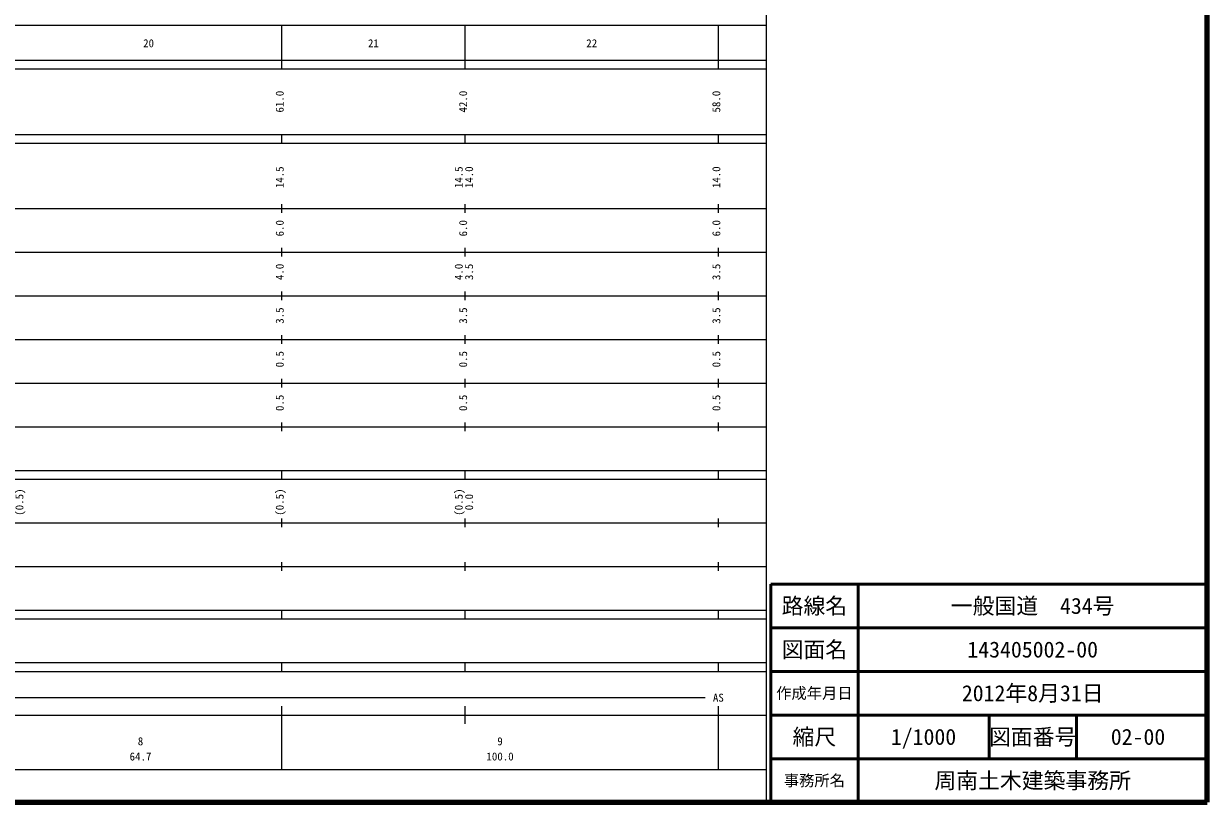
# Model space of a CAD drawing. Units: millimetres on the paper, enlarged 1000 times. Extents: x 40000 to 680000, y 20000 to 380000.
# Drawn here: x 408888 to 680000, y 20000 to 198357 of the extents above; entities that cross this region are included whole.
import ezdxf
from ezdxf.enums import TextEntityAlignment as Align

# ---------------------------------------------------------------- set-up
doc = ezdxf.new("R2010")
doc.units = ezdxf.units.MM
doc.header["$LTSCALE"] = 1000
for name, color, linetype, lineweight in [('M-TTL', 2, 'Continuous', 140), ('M-TTL-BAND', 7, 'Continuous', 25), ('M-TTL-FRAM', 2, 'Continuous', 50), ('M-TTL-LINE', 7, 'Continuous', 50)]:
    doc.layers.add(name, color=color, linetype=linetype, lineweight=lineweight)
doc.layers.add('M-TTL-TXT', color=7, linetype='Continuous')
doc.styles.add('ＭＳ ゴシック', font='')
doc.styles.get('ＭＳ ゴシック').set_extended_font_data('MS Gothic')

msp = doc.modelspace()

# ---------------------------------------------------------------- linework, layer by layer
at = {"layer": 'M-TTL'}
for p, q in [((680000, 20000), (680000, 380000)), ((40000, 20000), (680000, 20000))]:
    msp.add_line(p, q, dxfattribs=at)
at = {"layer": 'M-TTL-BAND'}
for p, q in [((579000, 20000), (579000, 370000)), ((68000, 198000), (579000, 198000)), ((468000, 188000), (468000, 198000)), ((510000, 188000), (510000, 198000)), ((568000, 188000), (568000, 198000)), ((40000, 190000), (579000, 190000)), ((40000, 188000), (579000, 188000)), ((40000, 173000), (579000, 173000)), ((40000, 171000), (579000, 171000)), ((468000, 171000), (468000, 173000)), ((510000, 171000), (510000, 173000)), ((568000, 171000), (568000, 173000)), ((40000, 156000), (579000, 156000)), ((468000, 155000), (468000, 157000)), ((510000, 155000), (510000, 157000)), ((568000, 155000), (568000, 157000)), ((468000, 145000), (468000, 147000)), ((510000, 145000), (510000, 147000)), ((568000, 145000), (568000, 147000)), ((46000, 146000), (579000, 146000)), ((52000, 136000), (579000, 136000)), ((468000, 135000), (468000, 137000)), ((510000, 135000), (510000, 137000)), ((568000, 135000), (568000, 137000)), ((46000, 126000), (579000, 126000)), ((468000, 125000), (468000, 127000)), ((510000, 125000), (510000, 127000)), ((568000, 125000), (568000, 127000)), ((468000, 115000), (468000, 117000)), ((510000, 115000), (510000, 117000)), ((568000, 115000), (568000, 117000)), ((52000, 116000), (579000, 116000)), ((46000, 106000), (579000, 106000)), ((468000, 105000), (468000, 107000)), ((510000, 105000), (510000, 107000)), ((568000, 105000), (568000, 107000)), ((40000, 96000), (579000, 96000)), ((468000, 94000), (468000, 96000)), ((510000, 94000), (510000, 96000)), ((568000, 94000), (568000, 96000)), ((40000, 94000), (579000, 94000)), ((468000, 83000), (468000, 85000)), ((510000, 83000), (510000, 85000)), ((568000, 83000), (568000, 85000)), ((49000, 84000), (579000, 84000)), ((40000, 74000), (579000, 74000)), ((468000, 73000), (468000, 75000)), ((510000, 73000), (510000, 75000)), ((568000, 73000), (568000, 75000)), ((40000, 64000), (579000, 64000)), ((468000, 62000), (468000, 64000)), ((510000, 62000), (510000, 64000)), ((568000, 62000), (568000, 64000)), ((40000, 62000), (579000, 62000)), ((40000, 52000), (579000, 52000)), ((468000, 50000), (468000, 52000)), ((510000, 50000), (510000, 52000)), ((568000, 50000), (568000, 52000)), ((40000, 50000), (579000, 50000)), ((71000, 44000), (565000, 44000)), ((468000, 27500), (468000, 42000)), ((510000, 38000), (510000, 42000)), ((568000, 27500), (568000, 42000)), ((40000, 40000), (579000, 40000)), ((68000, 27500), (579000, 27500))]:
    msp.add_line(p, q, dxfattribs=at)
at = {"layer": 'M-TTL-FRAM'}
for p, q in [((680000, 70000), (580000, 70000)), ((580000, 70000), (580000, 20000))]:
    msp.add_line(p, q, dxfattribs=at)
at = {"layer": 'M-TTL-LINE'}
for p, q in [((600000, 70000), (600000, 20000)), ((680000, 60000), (580000, 60000)), ((680000, 50000), (580000, 50000)), ((680000, 40000), (580000, 40000)), ((630000, 40000), (630000, 30000)), ((650000, 40000), (650000, 30000)), ((680000, 30000), (580000, 30000))]:
    msp.add_line(p, q, dxfattribs=at)

# ---------------------------------------------------------------- texts
at = {"layer": 'M-TTL-BAND', "style": 'ＭＳ ゴシック'}
for s, p in [('20', (437500, 192405)), ('21', (489000, 192405)), ('22', (539000, 192405)), ('AS', (568000, 42500)), ('8', (435650, 32523)), ('9', (518000, 32523)), ('64.7', (435650, 29033)), ('100.0', (518000, 29033))]:
    msp.add_text(s, height=1833, dxfattribs=at).set_placement(p, align=Align.BOTTOM_CENTER)
for s, p in [('61.0', (469000, 180500)), ('42.0', (511000, 180500)), ('58.0', (569000, 180500)), ('14.5', (469000, 163174)), ('14.5', (510000, 163174)), ('14.0', (512370, 163174)), ('14.0', (569000, 163174)), ('6.0', (469000, 151500)), ('6.0', (511000, 151500)), ('6.0', (569000, 151500)), ('4.0', (469000, 141500)), ('4.0', (510000, 141500)), ('3.5', (512370, 141500)), ('3.5', (569000, 141500)), ('3.5', (469000, 131500)), ('3.5', (511000, 131500)), ('3.5', (569000, 131500)), ('0.5', (469000, 121500)), ('0.5', (511000, 121500)), ('0.5', (569000, 121500)), ('0.5', (469000, 111500)), ('0.5', (511000, 111500)), ('0.5', (569000, 111500)), ('(0.5)', (409370, 88764)), ('(0.5)', (469000, 88764)), ('(0.5)', (510000, 88764)), ('0.0', (512370, 88764))]:
    msp.add_text(s, height=1833, rotation=90, dxfattribs=at).set_placement(p, align=Align.BOTTOM_CENTER)
at = {"layer": 'M-TTL-TXT', "style": 'ＭＳ ゴシック'}
for s, height, p in [('路線名', 3666, (590000, 65000)), ('路線名', 3666, (590000, 65000)), ('一般国道\u3000434号', 3666, (640000, 65000)), ('図面名', 3666, (590000, 55000)), ('図面名', 3666, (590000, 55000)), ('143405002-00', 3666, (640000, 55000)), ('作成年月日', 2566, (590000, 45000)), ('作成年月日', 2566, (590000, 45000)), ('2012年8月31日', 3666, (640000, 45000)), ('縮尺', 3666, (590000, 35000)), ('縮尺', 3666, (590000, 35000)), ('1/1000', 3666, (615000, 35000)), ('図面番号', 3666, (640000, 35000)), ('図面番号', 3666, (640000, 35000)), ('02-00', 3666, (664125, 35000)), ('周南土木建築事務所', 3666, (640000, 25000)), ('事務所名', 2566, (590000, 25000)), ('事務所名', 2566, (590000, 25000))]:
    msp.add_text(s, height=height, dxfattribs=at).set_placement(p, align=Align.MIDDLE_CENTER)

doc.saveas('drawing.dxf')
